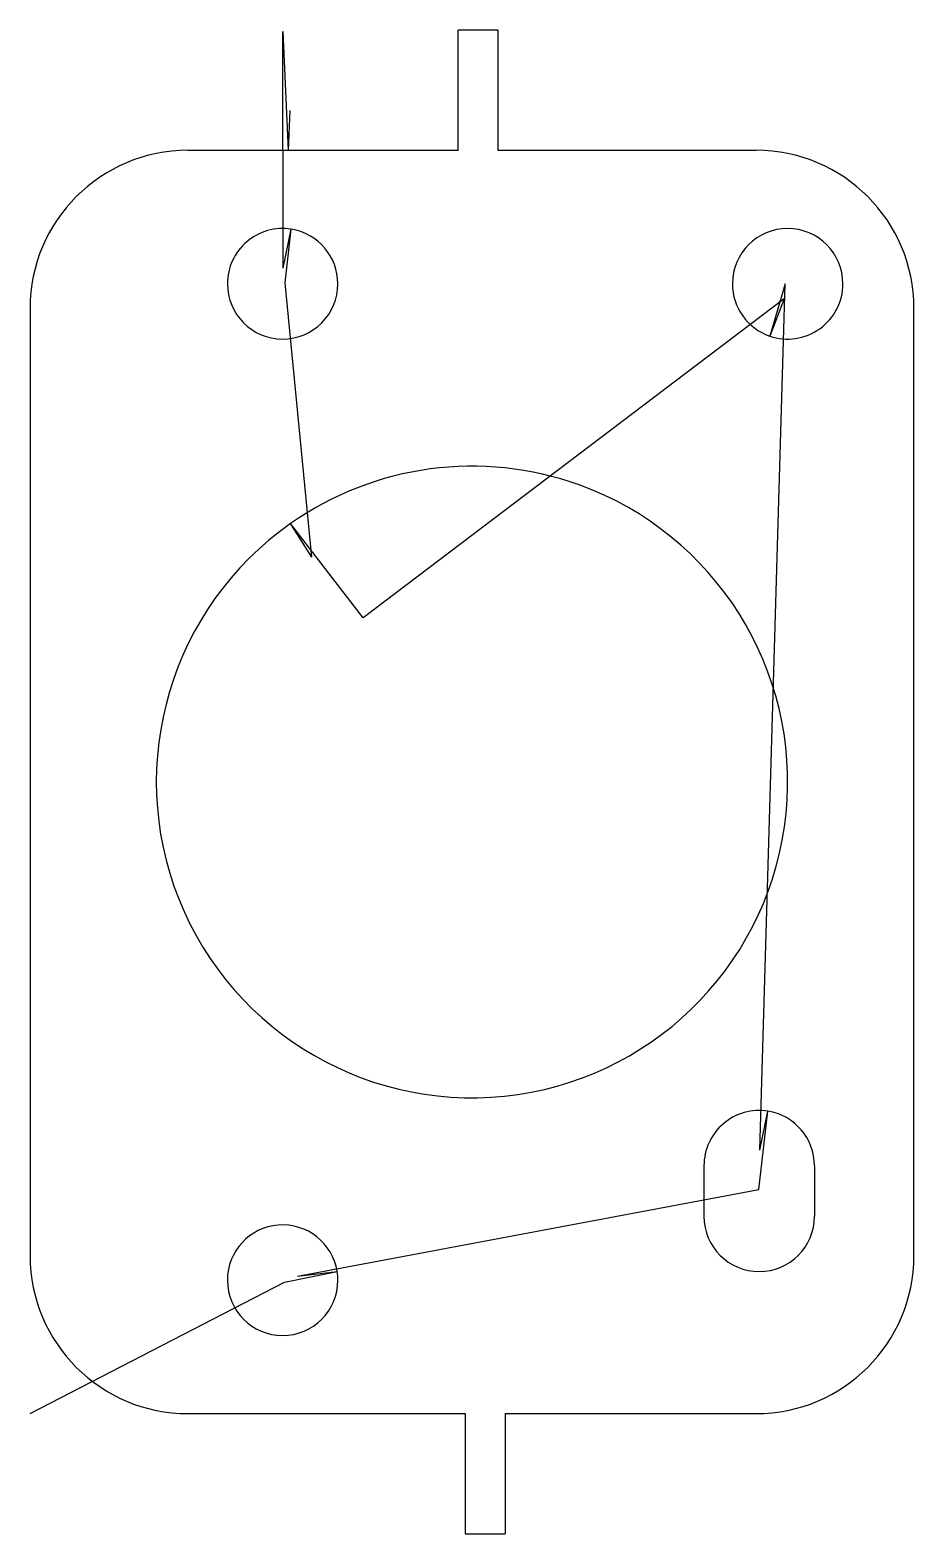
# Model space of a CAD drawing. Extents: x 1 to 2.1, y 0.85 to 2.72.
import ezdxf

# ---------------------------------------------------------------- set-up
doc = ezdxf.new("R2010")
doc.units = 0
doc.layers.get('0').update_dxf_attribs({"linetype": 'CONTINUOUS'})
for name, color, linetype in [('3', 7, 'CONTINUOUS'), ('4', 7, 'CONTINUOUS'), ('9', 7, 'CONTINUOUS')]:
    doc.layers.add(name, color=color, linetype=linetype)

msp = doc.modelspace()

# ---------------------------------------------------------------- linework, layer by layer
at = {"color": 0, "linetype": 'CONTINUOUS'}
for p, q in [((1.3158, 2.4278), (1.3154, 2.7232)), ((1.5839, 2.7248), (1.5339, 2.7248)), ((1.3516, 2.0676), (1.3181, 2.4098)), ((1.9103, 1.3283), (1.9417, 2.4084)), ((1.9407, 2.3896), (1.4154, 1.9919)), ((1.3336, 1.1715), (1.9091, 1.2792)), ((1, 1), (1.3172, 1.1637)), ((1.5425, 0.85), (1.5925, 0.85))]:
    msp.add_line(p, q, dxfattribs=at)
at = {"layer": '3', "color": 3, "linetype": 'CONTINUOUS'}
for p, q in [((1.3219, 2.5748), (1.1969, 2.5748)), ((1.5339, 2.5748), (1.3219, 2.5748)), ((1.9055, 2.5748), (1.5839, 2.5748)), ((1, 2.378), (1, 1.1969)), ((2.1024, 1.1969), (2.1024, 2.378)), ((1.8406, 1.246), (1.8406, 1.309)), ((1.9783, 1.309), (1.9783, 1.246)), ((1.1969, 1), (1.5425, 1)), ((1.5925, 1), (1.9055, 1))]:
    msp.add_line(p, q, dxfattribs=at)
for centre, radius, start, end in [((1.1969, 2.378), 0.1969, 90, 180), ((1.9055, 2.378), 0.1969, 0, 90), ((1.315, 2.4085), 0.0689, 81, 180), ((1.315, 2.4085), 0.0689, 0, 81), ((1.9449, 2.4085), 0.0689, 0, 180), ((1.315, 2.4085), 0.0689, 180, 0), ((1.9449, 2.4085), 0.0689, 180, 251), ((1.9449, 2.4085), 0.0689, 251, 0), ((1.5512, 1.7874), 0.3937, 70.1623, 125.0972), ((1.5512, 1.7874), 0.3937, 278.3624, 70.1623), ((1.5512, 1.7874), 0.3937, 125.0972, 278.3624), ((1.9094, 1.309), 0.0689, 81, 180), ((1.9094, 1.309), 0.0689, 0, 81), ((1.9094, 1.246), 0.0689, 180, 360), ((1.315, 1.1663), 0.0689, 9, 180), ((1.1969, 1.1969), 0.1969, 180, 270), ((1.9055, 1.1969), 0.1969, 270, 0), ((1.315, 1.1663), 0.0689, 180, 0), ((1.315, 1.1663), 0.0689, 0, 9)]:
    msp.add_arc(centre, radius, start, end, dxfattribs=at)
at = {"layer": '4', "color": 4, "linetype": 'CONTINUOUS'}
for p, q in [((1.5339, 2.5748), (1.5339, 2.7248)), ((1.5839, 2.5748), (1.5839, 2.7248)), ((1.5425, 1), (1.5425, 0.85)), ((1.5925, 1), (1.5925, 0.85))]:
    msp.add_line(p, q, dxfattribs=at)
at = {"layer": '9', "color": 9, "linetype": 'CONTINUOUS'}
for p, q in [((1.3154, 2.7232), (1.3219, 2.5748)), ((1.3241, 2.6245), (1.3219, 2.5748)), ((1.3158, 2.4278), (1.3257, 2.4765)), ((1.3181, 2.4098), (1.3257, 2.4765)), ((1.9417, 2.4084), (1.9225, 2.3433)), ((1.9407, 2.3896), (1.9225, 2.3433)), ((1.4154, 1.9919), (1.3248, 2.1095)), ((1.3516, 2.0676), (1.3248, 2.1095)), ((1.9091, 1.2792), (1.9202, 1.377)), ((1.9103, 1.3283), (1.9202, 1.377)), ((1.3172, 1.1637), (1.383, 1.1771)), ((1.3336, 1.1715), (1.383, 1.1771))]:
    msp.add_line(p, q, dxfattribs=at)

doc.saveas('drawing.dxf')
